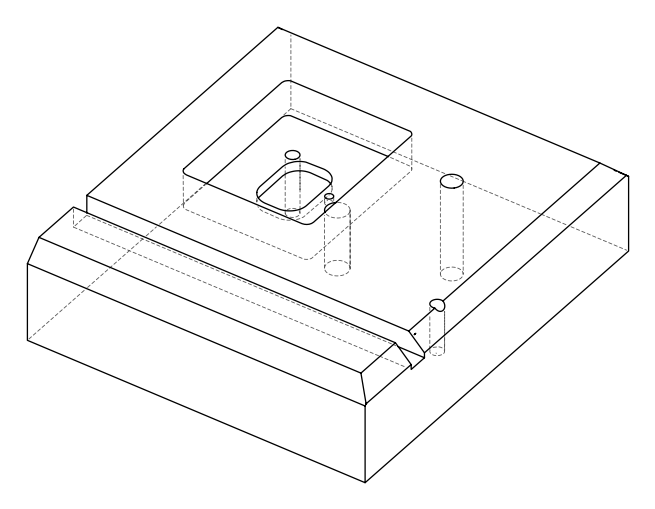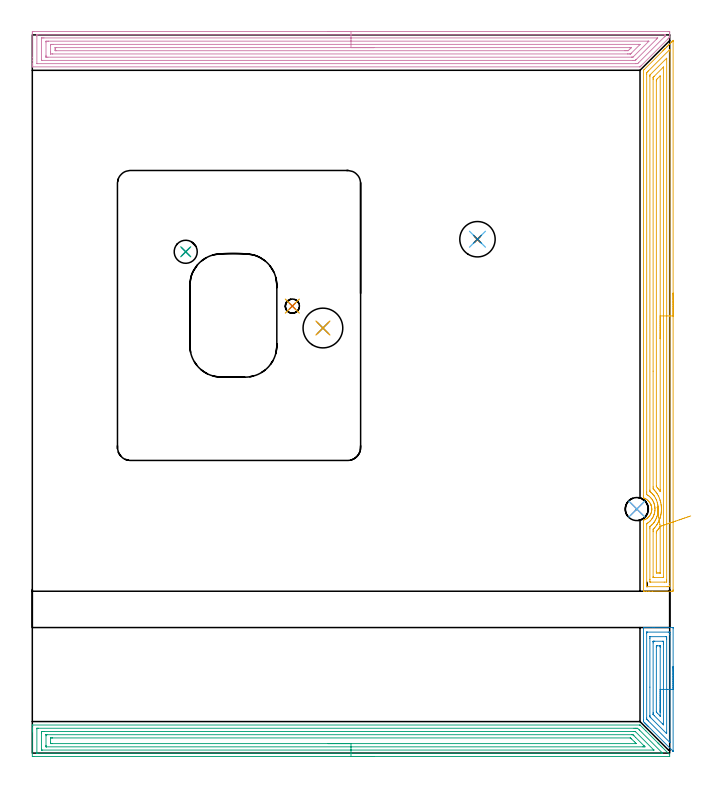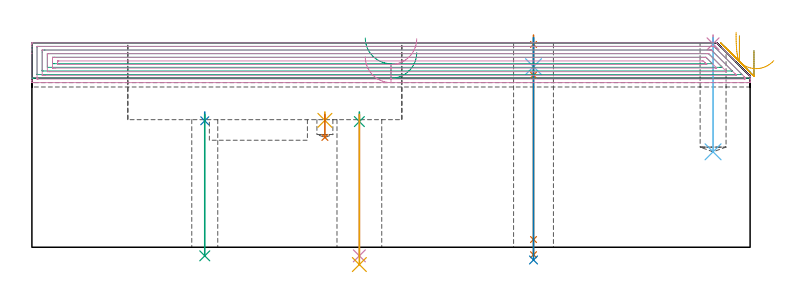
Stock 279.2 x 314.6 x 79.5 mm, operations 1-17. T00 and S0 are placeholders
(PLAN: 20 operations, 11 tool changes, 90.3 min)
(1 SPOT_DRILL | STEP1HOLE | NXT0321_9005460120000 | 0.03 min | 2 mm3)
(2 SPOT_DRILL_1 | STEP1HOLE_1 | NXT0321_9005460120000 | 0.03 min | 3268 mm3)
(3 SPOT_DRILL_2 | STEP1HOLE_2 | NXT0321_9005460120000 | 0.04 min | 3303 mm3)
(4 SPOT_DRILL_3 | STEP1POCKET | NXT0321_9005460120000 | 0.03 min | 1 mm3)
(5 SPOT_DRILL_4 | STEP1POCKET_1 | NXT0321_9005460120000 | 0.03 min | 3249 mm3)
(6 DRILL_BLIND_HOLE_INTO_CENTER | STEP1HOLE | NXT0301_033 | 0.05 min | 254 mm3)
(7 GUN_DRILL_THROUGH_HOLE | STEP1HOLE | UGT0307_002 | 0.41 min | 1989 mm3)
(8 SPADE_DRILL_TO_ENLARGE_THROUGH_HOLE | STEP1HOLE | UGT0306_006 | 0.35 min | 12740 mm3)
(9 DRILL_THROUGH_HOLE_INTO_CENTER | STEP1HOLE_1 | NXT0301_072 | 0.23 min | 4015 mm3)
(10 DRILL_THROUGH_HOLE_INTO_CENTER_1 | STEP1HOLE_2 | NXT0301_072 | 0.23 min | 3997 mm3)
(11 DRILL_TO_ENLARGE_THROUGH_HOLE | STEP1HOLE_2 | UGT0301_245 | 0.24 min | 11584 mm3)
(12 DRILL_BLIND_HOLE_INTO_CENTER_1 | STEP1POCKET | NXT0301_072 | 0.18 min | 3286 mm3)
(13 DRILL_BLIND_HOLE_INTO_CENTER_2 | STEP1POCKET_1 | NXT0301_033 | 0.04 min | 197 mm3)
(14 AREA_MILL | FG_CHAMFER_SURFACE | UGT0205_001 | 2.17 min | 5220 mm3)
(15 AREA_MILL_1 | FG_CHAMFER_SURFACE_1 | UGT0205_001 | 11.23 min | 25787 mm3)
(16 AREA_MILL_2 | FG_CHAMFER_SURFACE_2 | UGT0205_001 | 13.4 min | 33541 mm3)
(17 AREA_MILL_3 | FG_CHAMFER_SURFACE_3 | UGT0205_001 | 9.75 min | 20090 mm3)
(18 MILL_RECTANGULAR_POCKET | POCKET_RECTANGULAR_STRAIGHT | NXT0201_013 | Follow Part, ap 2.5, ae 75% | 44.92 min | 389965 mm3)
(19 MILL_RECTANGULAR_POCKET_1 | POCKET_RECTANGULAR_STRAIGHT_1 | UGT0201_109 | Follow Part, ap 6.35, ae 75% | 0.62 min | 15104 mm3)
(20 MILL_RECTANGULAR_SLOT | SLOT_RECTANGULAR | UGT0201_133 | Follow Part, ap 3.75, ae 75% | 6.33 min | 75315 mm3)
(TOOL NXT0321_9005460120000 | NC Spot Drill, 142deg, 12mm, Carbide, Uncoated | D12 PA142 FL30 Z2)
(TOOL NXT0301_033 | Carbide Drill 6.2mm [860.1-0620-031A1-MM 2214] | D6.2 PA140 FL53 Z2)
(TOOL UGT0307_002 | Gun Drill 6 mm | D6 PA130 FL24 Z1)
(TOOL UGT0306_006 | Spade Drill 15.5mm | D15.5 PA132 FL10 Z2)
(TOOL NXT0301_072 | Carbide Drill 10.1mm [860.1-1010-051A1-MM 2214] | D10.1 PA140 FL71 Z2)
(TOOL UGT0301_245 | Twist Drill 17.4 mm | D17.4 PA118 FL130 Z2)
(TOOL UGT0205_001 | Chamfer Mill 20 x 3 x 45 deg. | D20 FL50 Z2)
(TOOL NXT0201_013 | ENDMILL 10mm | D10 FL30 Z4)
(TOOL UGT0201_109 | End Mill 25.4 mm | D25.4 FL25 Z2)
(TOOL UGT0201_133 | Carbide End Mill 15.0 | D15 FL30 Z4)
(OP 1 SPOT_DRILL)
G17 G21 G94 G90
T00 M6
G54
G17 G0 G90 X195. Y225.1 S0 M3
G43 Z89.5 H0
G94 G81 G98 Z78.829 F250. R82.5
G80
M5
M2
(OP 2 SPOT_DRILL_1)
G17 G21 G94 G90
T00 M6
G54
G17 G0 G90 X67.2 Y219.6 S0 M3
G43 Z89.5 H0
G94 G81 G98 Z49.165 F250. R52.6
G80
M5
M2
(OP 3 SPOT_DRILL_2)
G17 G21 G94 G90
T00 M6
G54
G17 G0 G90 X127.3 Y186.2 S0 M3
G43 Z89.5 H0
G94 G81 G98 Z48.851 F250. R52.6
G80
M5
M2
(OP 4 SPOT_DRILL_3)
G17 G21 G94 G90
T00 M6
G54
G17 G0 G90 X264.8 Y106.9 S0 M3
G43 Z89.5 H0
G94 G81 G98 Z79.065 F250. R82.5
G80
M5
M2
(OP 5 SPOT_DRILL_4)
G17 G21 G94 G90
T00 M6
G54
G17 G0 G90 X113.9 Y195.8 S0 M3
G43 Z89.5 H0
G94 G81 G98 Z49.329 F250. R52.6
G80
M5
M2
(OP 6 DRILL_BLIND_HOLE_INTO_CENTER)
G17 G21 G94 G90
T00 M6
G54
G17 G0 G90 X195. Y225.1 S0 M3
G43 Z89.5 H1
G94 G81 G98 Z70.2 F250. R81.5
G80
M5
M2
(OP 7 GUN_DRILL_THROUGH_HOLE)
G17 G21 G94 G90
T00 M6
G54
G17 G0 G90 X195. Y225.1 M8
G43 Z89.5 H0
Z79.482
S716 M3
G94 G1 Z66.893 F125. M26
G4 X.084
Z3. F250.
G4 X.084
Z-2.899 F125.
G4 X.084
M5
M9
G0 Z79.482
Z89.5
M2
(OP 8 SPADE_DRILL_TO_ENLARGE_THROUGH_HOLE)
G17 G21 G94 G90
T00 M6
G54
G17 G0 G90 X195. Y225.1 S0 M3
G43 Z89.5 H0
G94 G73 G98 Z-4.951 F250. Q14.075 R81.5
G80
M5
M2
(OP 9 DRILL_THROUGH_HOLE_INTO_CENTER)
G17 G21 G94 G90
T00 M6
G54
G17 G0 G90 X67.2 Y219.6 S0 M3
G43 Z89.5 H1
G94 G73 G98 Z-3.338 F250. Q8.823 R51.6
G80
M5
M2
(OP 10 DRILL_THROUGH_HOLE_INTO_CENTER_1)
G17 G21 G94 G90
T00 M6
G54
G17 G0 G90 X127.3 Y186.2 S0 M3
G43 Z89.5 H1
G94 G73 G98 Z-3.338 F250. Q8.823 R51.6
G80
M5
M2
(OP 11 DRILL_TO_ENLARGE_THROUGH_HOLE)
G17 G21 G94 G90
T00 M6
G54
G17 G0 G90 X127.3 Y186.2 S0 M3
G43 Z89.5 H0
G94 G73 G98 Z-6.727 F250. Q14.082 R51.6
G80
M5
M2
(OP 12 DRILL_BLIND_HOLE_INTO_CENTER_1)
G17 G21 G94 G90
T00 M6
G54
G17 G0 G90 X264.8 Y106.9 S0 M3
G43 Z89.5 H1
G94 G81 G98 Z37.1 F250. R81.5
G80
M5
M2
(OP 13 DRILL_BLIND_HOLE_INTO_CENTER_2)
G17 G21 G94 G90
T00 M6
G54
G17 G0 G90 X113.9 Y195.8 S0 M3
G43 Z89.5 H1
G94 G81 G98 Z42.7 F250. R51.6
G80
M5
M2
(OP 14 AREA_MILL)
G17 G21 G94 G90
T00 M6
G54
G17 G0 G90 X280.7 Y37.9 S1061 M3
G43 Z89.5 H0
Z76.5
G94 G1 Y37.862 Z75.628 F250.
Y37.748 Z74.763
Y37.559 Z73.912
Y37.297 Z73.08
Y36.963 Z72.274
Y36.56 Z71.5
Y36.092 Z70.764
Y35.56 Z70.072
Y34.971 Z69.429
Y34.328 Z68.84
Y33.636 Z68.308
Y32.9 Z67.84
Y32.126 Z67.437
Y31.32 Z67.103
Y30.488 Z66.841
Y29.636 Z66.652
Y28.772 Z66.538
Y27.9 Z66.5
Y0.874
X280.693 Y0.818 Z66.505
X280.628 Y0.874 Z66.57
X280.516 Y0.984 Z66.683
X280.457 Y1.042 Z66.742
X269.992 Y11.507 Z77.206
X269.822 Y11.676 Z77.373
X269.655 Y11.844 Z77.543
X269.549 Y11.95 Z77.649
X269.384 Y12.114 Z77.811
X269.223 Y12.276 Z77.975
X269.106 Y12.393 Z78.092
X268.946 Y12.551 Z78.249
X268.79 Y12.709 Z78.408
X268.663 Y12.836 Z78.535
X268.508 Y12.989 Z78.687
X268.357 Y13.142 Z78.841
X268.22 Y13.279 Z78.978
X268.07 Y13.428 Z79.125
X267.779 Y13.722 Z79.42
X267.706 Y13.798 Z79.492
X267.7 Y14.608 Z79.5
Y54.926
X267.703 Y54.99 Z79.49
X267.823 Y55. Z79.375
X271.719 Z75.48
X272.449 Z74.745
X280.695 Z66.501
X280.697 Y54.998 Z66.499
X280.698 Y54.997 Z66.498
X280.7 Y54.483 Z66.5
Y27.9
X279.286 Z67.914
Y5.747
X279.285 Y5.032 Z67.915
X279.283 Y4.861 Z67.917
X279.279 Y4.699 Z67.921
X279.275 Y4.685 Z67.925
X279.255 Y4.701 Z67.945
X279.231 Y4.722 Z67.969
X279.089 Y4.861 Z68.111
X269.822 Y14.128 Z77.378
X269.343 Y14.608 Z77.857
X269.181 Y14.777 Z78.019
X269.126 Y14.836 Z78.074
X269.121 Y14.878 Z78.079
X269.119 Y14.966 Z78.081
X269.115 Y15.324 Z78.085
X269.114 Y52.541 Z78.086
X269.115 Y52.711 Z78.085
X269.118 Y52.89 Z78.082
X269.121 Y52.977 Z78.079
X269.124 Y52.99 Z78.076
X269.169 Y52.994 Z78.031
X269.251 Y52.997 Z77.949
X269.536 Y53. Z77.664
X278.578 Z68.622
X279.171 Y52.997 Z68.029
X279.247 Y52.991 Z67.953
X279.279 Y52.987 Z67.921
X279.282 Y52.885 Z67.918
X279.284 Y52.711 Z67.916
X279.286 Y51.995 Z67.914
Y51.825
Y27.9
X277.872 Z69.328
X277.871 Y9.121 Z69.329
X277.87 Y8.95 Z69.33
X277.865 Y8.608 Z69.335
X277.861 Y8.549 Z69.339
X277.84 Y8.566 Z69.36
X277.788 Y8.615 Z69.412
X277.703 Y8.697 Z69.497
X270.906 Y15.494 Z76.294
X270.697 Y15.707 Z76.503
X270.536 Y15.875 Z76.664
X270.531 Y16.21 Z76.669
X270.529 Y16.381 Z76.671
X270.528 Y28.897 Z76.672
X270.529 Y50.223 Z76.671
X270.534 Y50.939 Z76.666
X270.535 Y50.978 Z76.665
X270.54 Y50.99 Z76.66
X270.577 Y50.994 Z76.623
X270.638 Y50.999 Z76.562
X277.643 Y51. Z69.557
X277.703 Y50.998 Z69.497
X277.763 Y50.995 Z69.437
X277.865 Y50.986 Z69.335
X277.867 Y50.939 Z69.333
X277.869 Y50.77 Z69.331
X277.871 Y50.053 Z69.329
X277.872 Y49.882 Z69.328
Y27.9
X276.457 Z70.743
Y12.503
X276.456 Y12.44 Z70.744
X276.454 Y12.412 Z70.746
X276.453 Y12.408 Z70.747
X276.44 Y12.418 Z70.76
X276.355 Y12.498 Z70.845
X276.012 Y12.836 Z71.188
X272.449 Y16.4 Z74.751
X272.021 Y16.836 Z75.179
X271.968 Y16.892 Z75.232
X271.949 Y16.921 Z75.251
X271.948 Y16.96 Z75.252
X271.945 Y17.096 Z75.255
X271.943 Y17.267 Z75.257
Y17.779
Y48.281
X271.945 Y48.791 Z75.255
X271.948 Y48.962 Z75.252
X271.949 Y48.985 Z75.251
X271.961 Y48.99 Z75.239
X272.004 Y48.995 Z75.196
X272.093 Y48.998 Z75.107
X272.449 Y49. Z74.751
X272.613 Z74.587
X276.117 Y48.999 Z71.083
X276.339 Y48.994 Z70.861
X276.444 Y48.99 Z70.756
X276.45 Y48.933 Z70.75
X276.454 Y48.658 Z70.746
X276.456 Y48.281 Z70.744
X276.457 Y47.769 Z70.743
Y27.9
X275.043 Z72.157
Y16.381
X275.041 Y16.308 Z72.159
X275.039 Y16.273 Z72.161
X275.038 Y16.272 Z72.162
X275.03 Y16.275 Z72.17
X274.998 Y16.301 Z72.202
X274.988 Y16.31 Z72.212
X273.859 Y17.441 Z73.341
X273.503 Y17.803 Z73.697
X273.399 Y17.911 Z73.801
X273.364 Y17.964 Z73.836
X273.357 Y18.153 Z73.843
Y46.508
X273.362 Y46.934 Z73.838
X273.364 Y46.979 Z73.836
X273.423 Y46.99 Z73.777
X273.552 Y46.995 Z73.648
X273.715 Y46.999 Z73.485
X274.912 Z72.288
X274.964 Y46.998 Z72.236
X275.02 Y46.993 Z72.18
X275.036 Y46.99 Z72.164
X275.038 Y46.976 Z72.162
X275.04 Y46.929 Z72.16
X275.043 Y46.541 Z72.157
Y46.508
Y27.9
Y27.028 Z72.195
Y26.164 Z72.309
Y25.312 Z72.498
Y24.48 Z72.76
Y23.674 Z73.094
Y22.9 Z73.497
Y22.164 Z73.965
Y21.472 Z74.496
Y20.829 Z75.086
Y20.24 Z75.729
Y19.708 Z76.421
Y19.24 Z77.157
Y18.837 Z77.931
Y18.503 Z78.737
Y18.241 Z79.569
Y18.052 Z80.42
Y17.938 Z81.285
Y17.9 Z82.157
G0 Z89.5
M5
M2
(OP 15 AREA_MILL_1)
G17 G21 G94 G90
T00 M6
G54
G17 G0 G90 X149.6 Y-1.5 S1061 M3
G43 Z89.5 H0
Z75.7
G94 G1 X149.562 Z74.828 F250.
X149.448 Z73.964
X149.259 Z73.112
X148.997 Z72.28
X148.663 Z71.474
X148.26 Z70.7
X147.792 Z69.964
X147.26 Z69.272
X146.671 Z68.629
X146.028 Z68.04
X145.336 Z67.508
X144.6 Z67.04
X143.826 Z66.637
X143.02 Z66.303
X142.188 Z66.041
X141.337 Z65.852
X140.472 Z65.738
X139.6 Z65.7
X0.623
X0.077 Y-1.494 Z65.704
X0.01 Y-1.492 Z65.706
X0. Y-1.419 Z65.779
Y9.333 Z76.527
Y9.861 Z77.058
Y10.206 Z77.402
Y10.735 Z77.931
Y11.08 Z78.275
Y12.027 Z79.226
X0.003 Y12.166 Z79.358
X0.01 Y12.297 Z79.488
X0.177 Y12.3 Z79.5
X266.064
X266.195 Y12.296 Z79.489
X266.276 Y12.226 Z79.422
X268.731 Y9.769 Z76.969
X273.976 Y4.526 Z71.722
X274.108 Y4.393 Z71.591
X274.276 Y4.226 Z71.423
X274.413 Y4.089 Z71.285
X274.555 Y3.946 Z71.144
X274.703 Y3.798 Z70.996
X274.85 Y3.652 Z70.847
X275.331 Y3.169 Z70.369
X275.597 Y2.903 Z70.102
X275.724 Y2.778 Z69.974
X276.064 Y2.436 Z69.636
X279.075 Y-0.575 Z66.625
X279.172 Y-0.675 Z66.523
X279.192 Y-0.704 Z66.495
X279.2 Y-0.717 Z66.482
X279.199 Y-1.492 Z65.706
X279.113 Y-1.5 Z65.7
X139.6
Y-0.086 Z67.114
X2.212 Y-0.085 Z67.115
X2.057 Y-0.083 Z67.117
X2.02 Y-0.08 Z67.12
X2.01 Y-0.078 Z67.122
X2.006 Y-0.068 Z67.132
X2.003 Y-0.036 Z67.164
X2. Y0.121 Z67.321
Y10.608 Z77.808
X2.003 Y10.742 Z77.942
X2.007 Y10.849 Z78.049
X2.01 Y10.878 Z78.078
X2.022 Y10.88 Z78.08
X2.064 Y10.882 Z78.082
X2.411 Y10.885 Z78.085
X2.61 Y10.886 Z78.086
X263.582
X264.277 Y10.884 Z78.084
X264.478 Y10.883 Z78.083
X265.17 Y10.873 Z78.073
X265.843 Y10.206 Z77.406
X266.064 Y9.986 Z77.186
X275.895 Y0.154 Z67.354
X276.077 Y-0.033 Z67.167
X276.114 Y-0.075 Z67.125
X276.116 Y-0.08 Z67.12
X276.107 Y-0.081 Z67.119
X276.066 Y-0.084 Z67.116
X275.895 Y-0.085 Z67.115
X275.696 Y-0.086 Z67.114
X139.6
Y1.328 Z68.528
X4.34 Y1.329 Z68.529
X4.198 Y1.33 Z68.53
X4.057 Y1.333 Z68.533
X4.019 Y1.335 Z68.535
X4.009 Y1.339 Z68.539
X4.006 Y1.352 Z68.552
X4.002 Y1.403 Z68.603
X4.001 Y1.467 Z68.667
X4. Y1.661 Z68.861
Y8.652 Z75.852
X4.007 Y9.333 Z76.533
X4.01 Y9.429 Z76.629
X4.018 Y9.465 Z76.665
X4.061 Y9.467 Z76.667
X4.198 Y9.469 Z76.669
X4.95 Y9.471 Z76.671
X5.092
X263.525
X263.809 Y9.469 Z76.669
X263.998 Y9.465 Z76.665
X264.128 Y9.461 Z76.661
X264.277 Y9.324 Z76.524
X272.133 Y1.467 Z68.667
X272.23 Y1.368 Z68.568
X272.256 Y1.339 Z68.539
Y1.336 Z68.536
X272.252 Y1.334 Z68.534
X272.185 Y1.331 Z68.531
X271.995 Y1.329 Z68.529
X139.6 Y1.328 Z68.528
Y2.743 Z69.943
X6.144
X6.096 Y2.744 Z69.944
X6.047 Y2.746 Z69.946
X6.014 Y2.749 Z69.949
X6.01 Y2.79 Z69.99
X6. Y3.201 Z70.401
Y3.215 Z70.415
Y7.571 Z74.771
X6.003 Y8.015 Z75.215
X6.006 Y8.041 Z75.241
X6.009 Y8.049 Z75.249
X6.022 Y8.051 Z75.251
X6.107 Y8.055 Z75.255
X6.235 Y8.057 Z75.257
X6.397
X262.489
X262.902 Y8.055 Z75.255
X263.02 Y8.053 Z75.253
X263.076 Y8.05 Z75.25
X263.183 Y7.957 Z75.157
X263.383 Y7.766 Z74.966
X263.566 Y7.585 Z74.785
X264.277 Y6.875 Z74.075
X267.936 Y3.215 Z70.415
X268.016 Y3.134 Z70.334
X268.165 Y2.98 Z70.18
X268.386 Y2.749 Z69.949
X268.33 Y2.747 Z69.947
X267.852 Y2.744 Z69.944
X267.441 Y2.743 Z69.943
X139.6
Y4.157 Z71.357
X8.598
X8.235 Y4.159 Z71.359
X8.054 Y4.162 Z71.362
X8.017 Y4.164 Z71.364
X8.01 Y4.19 Z71.39
X8.007 Y4.245 Z71.445
X8.001 Y4.741 Z71.941
X8.002 Y6.487 Z73.687
X8.006 Y6.582 Z73.782
X8.01 Y6.633 Z73.833
X8.05 Y6.636 Z73.836
X8.255 Y6.639 Z73.839
X8.667 Y6.643 Z73.843
X8.737
X261.871
X261.974 Y6.641 Z73.841
X262.025 Y6.639 Z73.839
X262.046 Y6.637 Z73.837
X262.088 Y6.602 Z73.802
X262.489 Y6.21 Z73.41
X263.739 Y4.963 Z72.163
X264.277 Y4.424 Z71.624
X264.445 Y4.25 Z71.45
X264.513 Y4.177 Z71.377
X264.522 Y4.163 Z71.363
X264.499 Y4.161 Z71.361
X264.425 Y4.159 Z71.359
X264.277 Y4.157 Z71.357
X264.207
X139.6
X138.728 Z71.395
X137.864 Z71.509
X137.012 Z71.698
X136.18 Z71.96
X135.374 Z72.294
X134.6 Z72.697
X133.864 Z73.165
X133.172 Z73.696
X132.529 Z74.286
X131.94 Z74.929
X131.409 Z75.621
X130.94 Z76.357
X130.537 Z77.131
X130.203 Z77.937
X129.941 Z78.769
X129.752 Z79.62
X129.638 Z80.485
X129.6 Z81.357
G0 Z89.5
M5
M2
(OP 16 AREA_MILL_2)
G17 G21 G94 G90
T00 M6
G54
G17 G0 G90 X129.6 Y316.1 S1061 M3
G43 Z89.5 H0
Z74.
G94 G1 X129.638 Z73.128 F250.
X129.752 Z72.264
X129.941 Z71.412
X130.203 Z70.58
X130.537 Z69.774
X130.94 Z69.
X131.408 Z68.264
X131.94 Z67.572
X132.529 Z66.929
X133.172 Z66.34
X133.864 Z65.808
X134.6 Z65.34
X135.374 Z64.937
X136.18 Z64.603
X137.012 Z64.341
X137.864 Z64.152
X138.728 Z64.038
X139.6 Z64.
X278.577
X278.719 Y316.099 Z64.001
X279.198 Y316.091 Z64.005
X279.2 Y315.844 Z64.253
Y315.491 Z64.604
Y314.951 Z65.144
Y314.599 Z65.496
X279.199 Y313.706 Z66.392
X279.197 Y313.608 Z66.489
X279.172 Y313.576 Z66.523
X278.904 Y313.303 Z66.796
X278.816 Y313.216 Z66.884
X278.415 Y312.813 Z67.283
X266.811 Y301.209 Z78.887
X266.511 Y300.911 Z79.189
X266.446 Y300.846 Z79.254
X266.251 Y300.653 Z79.442
X266.195 Y300.603 Z79.489
X266.064 Y300.6 Z79.5
X0.176
X0.01 Y300.602 Z79.488
X0.007 Y300.661 Z79.43
X0. Y301.081 Z79.019
Y301.396 Z78.704
Y302.101 Z77.994
Y303.347 Z76.75
Y304.779 Z75.316
Y315.221 Z64.876
X0.002 Y315.491 Z64.606
X0.007 Y316.092 Z64.006
X0.021 Y316.093 Z64.004
X0.623 Y316.1 Z64.
X139.6
Y314.686 Z65.414
X276.876 Y314.685 Z65.415
X277.05 Y314.684 Z65.416
X277.166 Y314.68 Z65.42
X277.192 Y314.677 Z65.423
X277.194 Y314.673 Z65.427
X277.197 Y314.657 Z65.443
X277.199 Y314.599 Z65.501
X277.196 Y314.192 Z65.908
X277.19 Y314.07 Z66.03
X277.123 Y313.985 Z66.115
X276.812 Y313.661 Z66.439
X265.658 Y302.507 Z77.593
X265.25 Y302.101 Z77.999
X265.209 Y302.062 Z78.038
X265.17 Y302.027 Z78.073
X264.363 Y302.015 Z78.085
X264.277
X2.324
X2.15 Y302.016 Z78.084
X2.034 Y302.02 Z78.08
X2.008 Y302.023 Z78.077
X2.005 Y302.027 Z78.073
X2.003 Y302.043 Z78.057
X2.001 Y302.101 Z77.999
X2. Y314.116 Z65.984
X2.003 Y314.599 Z65.501
X2.006 Y314.65 Z65.45
X2.009 Y314.673 Z65.427
X2.017 Y314.679 Z65.421
X2.063 Y314.681 Z65.419
X2.237 Y314.685 Z65.415
X2.324 Y314.686 Z65.414
X2.411
X139.6
Y313.272 Z66.828
X273.789 Y313.271 Z66.829
X273.835 Y313.27 Z66.83
X273.899 Y313.267 Z66.833
X273.953 Y313.264 Z66.836
X273.922 Y313.23 Z66.87
X273.809 Y313.112 Z66.988
X273.514 Y312.813 Z67.287
X273.364 Y312.663 Z67.437
X264.432 Y303.732 Z76.368
X264.277 Y303.579 Z76.521
X264.153 Y303.464 Z76.636
X264.109 Y303.435 Z76.665
X264.059 Y303.434 Z76.666
X263.84 Y303.43 Z76.67
X263.383 Y303.429 Z76.671
X262.948 Y303.428 Z76.672
X4.198 Y303.429 Z76.671
X4.046 Y303.43 Z76.67
X4.021 Y303.432 Z76.668
X4.014 Y303.434 Z76.666
X4.01 Y303.452 Z76.648
X4.004 Y303.556 Z76.544
X4.001 Y303.688 Z76.412
Y313.01 Z67.09
X4.007 Y313.21 Z66.89
X4.01 Y313.261 Z66.839
X4.029 Y313.265 Z66.835
X4.084 Y313.268 Z66.832
X4.198 Y313.27 Z66.83
X4.634 Y313.271 Z66.829
X5.092 Y313.272 Z66.828
X139.6
Y311.857 Z68.243
X269.703
X269.977 Y311.852 Z68.248
X270.088 Y311.848 Z68.252
X270.062 Y311.817 Z68.283
X269.905 Y311.655 Z68.445
X263.383 Y305.132 Z74.968
X263.204 Y304.958 Z75.142
X263.099 Y304.86 Z75.24
X262.904 Y304.85 Z75.25
X262.489 Y304.843 Z75.257
X262.426
X6.816
X6.044 Y304.85 Z75.25
X6.01 Y304.855 Z75.245
X6.005 Y304.903 Z75.197
X6.002 Y305.011 Z75.089
X6. Y305.226 Z74.874
Y305.658 Z74.442
Y311.467 Z68.633
X6.002 Y311.687 Z68.413
X6.005 Y311.797 Z68.303
X6.01 Y311.846 Z68.254
X6.056 Y311.851 Z68.249
X6.88 Y311.857 Z68.243
X6.943
X139.6
Y310.443 Z69.657
X265.756
X265.91 Y310.442 Z69.658
X266.064 Y310.44 Z69.66
X266.222 Y310.436 Z69.664
X266.132 Y310.337 Z69.763
X266.064 Y310.263 Z69.837
X262.366 Y306.565 Z73.535
X262.104 Y306.311 Z73.789
X262.064 Y306.275 Z73.825
X262.005 Y306.264 Z73.836
X261.9 Y306.261 Z73.839
X261.595 Y306.258 Z73.842
X261.01 Y306.257 Z73.843
X260.702
X8.975
X8.667 Y306.258 Z73.842
X8.077 Y306.261 Z73.839
X8.027 Y306.264 Z73.836
X8.01 Y306.274 Z73.826
X8.004 Y306.335 Z73.765
X8.002 Y306.565 Z73.535
X8. Y307.231 Z72.869
Y309.909 Z70.191
Y310.135 Z69.965
X8.002 Y310.302 Z69.798
X8.006 Y310.385 Z69.715
X8.01 Y310.425 Z69.675
X8.017 Y310.436 Z69.664
X8.051 Y310.438 Z69.662
X8.36 Y310.442 Z69.658
X8.667 Y310.443 Z69.657
X9.253
X139.6
Y309.029 Z71.071
X261.81
X262.168 Y309.028 Z71.072
X262.265 Y309.026 Z71.074
X262.355 Y309.022 Z71.078
X262.362 Y309.021 Z71.079
X262.355 Y309.011 Z71.089
X262.331 Y308.982 Z71.118
X262.197 Y308.845 Z71.255
X262.096 Y308.743 Z71.357
X261.703 Y308.35 Z71.75
X261.595 Y308.243 Z71.857
X261.199 Y307.854 Z72.246
X261.03 Y307.69 Z72.41
X260.702 Y307.678 Z72.422
X260.484 Y307.675 Z72.425
X259.808 Y307.672 Z72.428
X259.594 Y307.671 Z72.429
X10.455 Y307.672 Z72.428
X10.239 Y307.673 Z72.427
X10.08 Y307.676 Z72.424
X10.01 Y307.679 Z72.421
X10.008 Y307.72 Z72.38
X10.002 Y307.91 Z72.19
X10.001 Y308.35 Z71.75
Y308.803 Z71.297
X10.006 Y308.955 Z71.145
X10.01 Y309.009 Z71.091
X10.016 Y309.023 Z71.077
X10.031 Y309.024 Z71.076
X10.115 Y309.026 Z71.074
X10.455 Y309.029 Z71.071
X10.669
X139.6
X140.472 Z71.109
X141.336 Z71.223
X142.188 Z71.412
X143.02 Z71.674
X143.826 Z72.008
X144.6 Z72.411
X145.336 Z72.88
X146.028 Z73.411
X146.671 Z74.
X147.26 Z74.643
X147.792 Z75.335
X148.26 Z76.071
X148.663 Z76.845
X148.997 Z77.651
X149.259 Z78.483
X149.448 Z79.335
X149.562 Z80.2
X149.6 Z81.071
G0 Z89.5
M5
M2
(OP 17 AREA_MILL_3)
G17 G21 G94 G90
T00 M6
G54
G17 G0 G90 X280.7 Y201.5 S1061 M3
G43 Z89.5 H0
Z76.5
G94 G1 Y201.462 Z75.628 F250.
Y201.348 Z74.764
Y201.159 Z73.912
Y200.897 Z73.08
Y200.563 Z72.274
Y200.16 Z71.5
Y199.691 Z70.764
Y199.16 Z70.072
Y198.571 Z69.429
Y197.928 Z68.84
Y197.236 Z68.308
Y196.5 Z67.84
Y195.726 Z67.437
Y194.92 Z67.103
Y194.088 Z66.841
Y193.236 Z66.652
Y192.372 Z66.538
Y191.5 Z66.5
X280.699 Y71.502 Z66.501
X280.697 Y71.128
X280.692 Y70.91 Z66.505
X280.33 Y70.905 Z66.868
X279.739 Y70.9 Z67.458
X271.573 Z75.622
X270.127 Z77.07
X268.946 Z78.249
X267.958 Z79.241
X267.829 Y70.901 Z79.363
X267.788 Y70.902 Z79.404
X267.702 Y70.91 Z79.488
X267.7 Y71.056 Z79.5
Y101.836
X267.706 Y102.05 Z79.492
X267.793 Y102.078 Z79.406
X268.124 Y102.206 Z79.074
X268.244 Y102.252 Z78.955
X268.685 Y102.458 Z78.514
X268.964 Y102.618 Z78.233
X269.236 Y102.795 Z77.962
X269.522 Y103.025 Z77.675
X269.577 Y103.069 Z77.621
X269.822 Y103.299 Z77.378
X269.893 Y103.367 Z77.306
X270.128 Y103.62 Z77.072
X270.189 Y103.687 Z77.01
X270.405 Y103.977 Z76.792
X270.469 Y104.061 Z76.729
X270.629 Y104.314 Z76.569
X270.739 Y104.512 Z76.459
X270.776 Y104.578 Z76.422
X270.856 Y104.755 Z76.343
X270.946 Y104.958 Z76.249
X270.974 Y105.018 Z76.222
X271.131 Y105.47 Z76.067
X271.242 Y105.913 Z75.956
X271.287 Y106.195 Z75.91
X271.302 Y106.297 Z75.892
X271.313 Y106.361 Z75.882
X271.335 Y106.584 Z75.863
X271.342 Y106.745 Z75.857
X271.344 Y106.846 Z75.849
X271.348 Y106.899 Z75.851
Y106.918 Z75.85
X271.331 Y107.189 Z75.863
X271.328 Y107.253 Z75.868
X271.275 Y107.7 Z75.924
X271.185 Y108.144 Z76.014
X271.063 Y108.527 Z76.13
X271.043 Y108.593 Z76.152
X270.989 Y108.732 Z76.209
X270.971 Y108.778 Z76.229
X270.891 Y108.973 Z76.306
X270.866 Y109.036 Z76.331
X270.679 Y109.394 Z76.518
X270.469 Y109.743 Z76.73
X270.405 Y109.836 Z76.793
X270.384 Y109.865 Z76.815
X270.338 Y109.927 Z76.861
X269.975 Y110.349 Z77.224
X269.577 Y110.737 Z77.622
X269.553 Y110.758 Z77.646
X269.481 Y110.819 Z77.716
X269.079 Y111.1 Z78.116
X268.946 Y111.182 Z78.253
X268.864 Y111.232 Z78.336
X268.685 Y111.34 Z78.513
X268.508 Y111.423 Z78.69
X268.265 Y111.539 Z78.934
X268.07 Y111.616 Z79.127
X267.987 Y111.65 Z79.212
X267.836 Y111.71 Z79.362
X267.706 Y111.76 Z79.491
X267.7 Y112.542 Z79.5
Y299.008
X267.704 Y299.094 Z79.489
X267.754 Y299.156 Z79.442
X268.053 Y299.454 Z79.146
X276.255 Y307.656 Z70.943
X276.389 Y307.791 Z70.807
X276.529 Y307.93 Z70.669
X276.685 Y308.086 Z70.513
X276.827 Y308.229 Z70.369
X276.975 Y308.376 Z70.223
X277.115 Y308.516 Z70.083
X277.265 Y308.667 Z69.93
X277.754 Y309.154 Z69.446
X278.016 Y309.416 Z69.183
X278.14 Y309.542 Z69.056
X278.486 Y309.886 Z68.713
X278.681 Y310.081 Z68.519
X278.908 Y310.309 Z68.29
X279.016 Y310.418 Z68.18
X279.454 Y310.854 Z67.745
X279.892 Y311.294 Z67.304
X280.098 Y311.498 Z67.101
X280.145 Y311.546 Z67.054
X280.693 Y312.093 Z66.505
X280.697 Y312.094 Z66.501
X280.699 Y312.093 Z66.499
X280.7 Y311.75 Z66.5
Y191.5
X279.286 Z67.914
Y74.178
X279.285 Y73.458 Z67.915
X279.283 Y73.286 Z67.917
X279.279 Y72.935 Z67.921
X278.948 Y72.909 Z68.252
X278.578 Y72.904 Z68.622
X278.081 Y72.9 Z69.119
X269.324 Z77.876
X269.172 Y72.903 Z78.028
X269.145 Y72.905 Z78.055
X269.121 Y72.91 Z78.079
X269.12 Y72.944 Z78.08
X269.116 Y73.113 Z78.084
X269.115 Y73.286 Z78.085
X269.114 Y74.007 Z78.086
X269.115 Y100.051 Z78.085
X269.117 Y100.412 Z78.083
X269.119 Y100.501 Z78.081
X269.121 Y100.54 Z78.079
X269.149 Y100.56 Z78.051
X269.256 Y100.628 Z77.944
X269.775 Y100.944 Z77.425
X269.803 Y100.963 Z77.397
X269.822 Y100.977 Z77.378
X270.293 Y101.355 Z76.907
X270.697 Y101.728 Z76.503
X270.751 Y101.781 Z76.449
X270.803 Y101.836 Z76.397
X271.165 Y102.252 Z76.035
X271.523 Y102.728 Z75.677
X271.536 Y102.747 Z75.664
X271.543 Y102.758 Z75.657
X271.573 Y102.808 Z75.627
X271.867 Y103.32 Z75.333
X272.014 Y103.62 Z75.186
X272.151 Y103.923 Z75.049
X272.374 Y104.512 Z74.826
X272.386 Y104.544 Z74.814
X272.393 Y104.569 Z74.807
X272.449 Y104.75 Z74.751
X272.576 Y105.275 Z74.624
X272.603 Y105.405 Z74.597
X272.704 Y106.037 Z74.496
X272.729 Y106.297 Z74.471
X272.756 Y106.876 Z74.444
X272.745 Y107.189 Z74.455
X272.727 Y107.488 Z74.473
X272.689 Y107.836 Z74.511
X272.657 Y108.081 Z74.543
X272.587 Y108.45 Z74.613
X272.481 Y108.94 Z74.719
X272.472 Y108.973 Z74.728
X272.449 Y109.049 Z74.751
X272.312 Y109.462 Z74.888
X272.239 Y109.654 Z74.961
X272.156 Y109.865 Z75.044
X272.081 Y110.044 Z75.119
X271.895 Y110.43 Z75.305
X271.708 Y110.758 Z75.492
X271.573 Y110.982 Z75.627
X271.305 Y111.374 Z75.895
X271.073 Y111.65 Z76.127
X270.697 Y112.062 Z76.503
X270.187 Y112.542 Z77.013
X269.822 Y112.803 Z77.378
X269.651 Y112.92 Z77.549
X269.145 Y113.231 Z78.055
X269.131 Y113.245 Z78.069
X269.121 Y113.256 Z78.079
X269.119 Y113.434 Z78.081
X269.115 Y114.155 Z78.085
X269.114 Y114.326 Z78.086
X269.115 Y297.223 Z78.085
X269.118 Y297.94 Z78.082
X269.121 Y298.028 Z78.079
X269.127 Y298.065 Z78.073
X269.171 Y298.116 Z78.029
X269.497 Y298.446 Z77.703
X269.822 Y298.772 Z77.378
X278.979 Y307.93 Z68.221
X279.074 Y308.023 Z68.126
X279.223 Y308.165 Z67.977
X279.274 Y308.213 Z67.926
X279.28 Y308.107 Z67.92
X279.284 Y307.93 Z67.916
X279.285 Y307.746 Z67.915
X279.286 Y307.209 Z67.914
Y191.5
X277.872 Z69.328
X277.871 Y75.791 Z69.329
X277.865 Y75.07 Z69.335
X277.863 Y74.907 Z69.337
X276.827 Y74.9 Z70.373
X270.863 Y74.901 Z76.337
X270.697 Y74.905 Z76.503
X270.537 Y74.91 Z76.663
X270.533 Y75.07 Z76.667
X270.53 Y75.24 Z76.67
X270.529 Y75.963 Z76.671
X270.528 Y76.135 Z76.672
X270.529 Y98.267 Z76.671
X270.532 Y98.99 Z76.668
X270.535 Y99.159 Z76.665
X270.538 Y99.238 Z76.662
X270.582 Y99.277 Z76.618
X270.697 Y99.374 Z76.503
X271.064 Y99.678 Z76.136
X271.473 Y100.051 Z75.727
X271.524 Y100.102 Z75.676
X271.573 Y100.154 Z75.627
X271.94 Y100.569 Z75.26
X272.246 Y100.944 Z74.954
X272.334 Y101.061 Z74.866
X272.449 Y101.223 Z74.751
X272.689 Y101.591 Z74.511
X272.835 Y101.836 Z74.365
X273.002 Y102.127 Z74.198
X273.274 Y102.676 Z73.926
X273.324 Y102.791 Z73.876
X273.549 Y103.391 Z73.651
X273.633 Y103.62 Z73.567
X273.771 Y104.058 Z73.429
X273.885 Y104.512 Z73.315
X273.945 Y104.772 Z73.255
X274.055 Y105.405 Z73.145
X274.074 Y105.533 Z73.126
X274.117 Y105.891 Z73.083
X274.151 Y106.297 Z73.049
X274.154 Y106.344 Z73.046
X274.168 Y106.756 Z73.032
X274.166 Y107.189 Z73.034
X274.165 Y107.224 Z73.035
X274.136 Y107.663 Z73.064
X274.095 Y108.081 Z73.105
X274.081 Y108.203 Z73.119
X274.02 Y108.613 Z73.18
X273.952 Y108.973 Z73.248
X273.884 Y109.295 Z73.316
X273.807 Y109.612 Z73.393
X273.732 Y109.865 Z73.468
X273.493 Y110.585 Z73.707
X273.425 Y110.758 Z73.775
X273.324 Y111. Z73.876
X273.01 Y111.65 Z74.19
X272.559 Y112.429 Z74.641
X272.483 Y112.542 Z74.717
X272.449 Y112.59 Z74.751
X272.256 Y112.853 Z74.944
X272.084 Y113.06 Z75.116
X271.757 Y113.434 Z75.443
X271.573 Y113.633 Z75.627
X271.225 Y113.968 Z75.975
X270.827 Y114.326 Z76.373
X270.697 Y114.427 Z76.503
X270.598 Y114.503 Z76.602
X270.546 Y114.544 Z76.654
X270.537 Y114.554 Z76.663
X270.534 Y114.604 Z76.666
X270.531 Y114.702 Z76.669
X270.529 Y115.046 Z76.671
X270.528 Y115.219 Z76.672
X270.529 Y296.503 Z76.671
X270.531 Y296.675 Z76.669
X270.535 Y297.015 Z76.665
X270.697 Y297.197 Z76.503
X270.71 Y297.21 Z76.49
X277.861 Y304.361 Z69.339
X277.865 Z69.335
X277.87 Y304.243 Z69.33
X277.871 Y304.189 Z69.329
X277.872 Y191.5 Z69.328
X276.457 Z70.743
Y77.232
X276.456 Y77.059 Z70.744
X276.452 Y76.923 Z70.748
X276.45 Y76.91 Z70.75
X276.444 Y76.907 Z70.756
X276.419 Y76.903 Z70.781
X276.367 Y76.901 Z70.833
X272.404 Y76.9 Z74.796
X272.037 Y76.908 Z75.163
X271.952 Y76.91 Z75.248
X271.948 Y76.966 Z75.252
X271.946 Y77.028 Z75.254
X271.943 Y77.37 Z75.257
Y96.998
X271.944 Y97.375 Z75.256
X271.947 Y97.886 Z75.253
X271.95 Y98.074 Z75.25
X272.136 Y98.267 Z75.064
X272.292 Y98.427 Z74.908
X272.449 Y98.591 Z74.751
X272.716 Y98.887 Z74.484
X272.949 Y99.159 Z74.251
X273.324 Y99.64 Z73.876
X273.494 Y99.878 Z73.706
X273.61 Y100.051 Z73.59
X273.839 Y100.419 Z73.361
X274.148 Y100.944 Z73.052
X274.167 Y100.978 Z73.033
X274.2 Y101.045 Z73.
X274.449 Y101.582 Z72.751
X274.56 Y101.836 Z72.64
X274.706 Y102.213 Z72.494
X274.899 Y102.728 Z72.301
X274.945 Y102.861 Z72.255
X275.076 Y103.272 Z72.124
X275.148 Y103.546 Z72.052
X275.166 Y103.62 Z72.034
X275.314 Y104.269 Z71.886
X275.356 Y104.512 Z71.844
X275.443 Y105.03 Z71.757
X275.493 Y105.405 Z71.707
X275.534 Y105.83 Z71.666
X275.563 Y106.297 Z71.637
X275.581 Y106.674 Z71.619
X275.576 Y107.189 Z71.624
X275.558 Y107.589 Z71.642
X275.522 Y108.081 Z71.678
X275.467 Y108.575 Z71.733
X275.411 Y108.973 Z71.789
X275.284 Y109.653 Z71.916
X275.236 Y109.865 Z71.964
X275.076 Y110.521 Z72.124
X275.003 Y110.758 Z72.197
X274.968 Y110.868 Z72.232
X274.689 Y111.65 Z72.511
X274.392 Y112.346 Z72.808
X274.297 Y112.542 Z72.903
X274.2 Y112.733 Z73.
X273.8 Y113.434 Z73.4
X273.622 Y113.736 Z73.578
X273.324 Y114.174 Z73.876
X273.213 Y114.326 Z73.987
X272.861 Y114.743 Z74.339
X272.449 Y115.215 Z74.751
X272.446 Y115.219 Z74.754
X271.95 Y115.727 Z75.25
X271.947 Y116.111 Z75.253
X271.944 Y116.625 Z75.256
X271.943 Y167.308 Z75.257
Y295.062
X271.945 Y295.439 Z75.255
X271.949 Y295.948 Z75.251
X271.953 Y295.993 Z75.247
X271.977 Y296.02 Z75.223
X272.043 Y296.09 Z75.157
X272.28 Y296.331 Z74.92
X272.365 Y296.416 Z74.835
X276.343 Y300.393 Z70.857
X276.398 Y300.446 Z70.802
X276.434 Y300.476 Z70.766
X276.45 Y300.488 Z70.75
X276.453 Y300.46 Z70.747
X276.455 Y300.397 Z70.745
X276.457 Y300.277 Z70.743
Y191.5
X275.043 Z72.157
Y115.252
X275.042 Y115.219 Z72.158
X275.025 Y114.502 Z72.175
X274.722 Y114.993 Z72.478
X274.575 Y115.219 Z72.625
X274.2 Y115.76 Z73.
X273.914 Y116.111 Z73.286
X273.701 Y116.363 Z73.499
X273.364 Y116.76 Z73.836
X273.358 Y116.969 Z73.842
X273.357 Y117.003 Z73.843
X273.358 Y294.513 Z73.842
Y294.547
X273.375 Y294.965 Z73.825
X273.581 Y295.177 Z73.619
X273.838 Y295.439 Z73.362
X274.818 Y296.419 Z72.382
X274.905 Y296.505 Z72.295
X274.997 Y296.591 Z72.203
X275.027 Y296.617 Z72.173
X275.041 Y296.366 Z72.159
X275.042 Y296.331 Z72.158
X275.043 Y191.5 Z72.157
Y190.628 Z72.195
Y189.763 Z72.309
Y188.912 Z72.498
Y188.08 Z72.76
Y187.274 Z73.094
Y186.5 Z73.497
Y185.764 Z73.965
Y185.072 Z74.496
Y184.429 Z75.086
Y183.84 Z75.729
Y183.308 Z76.421
Y182.84 Z77.157
Y182.437 Z77.931
Y182.103 Z78.737
Y181.841 Z79.569
Y181.652 Z80.42
Y181.538 Z81.285
Y181.5 Z82.157
G0 Z89.5
X273.765 Y107.599
Z83.548
G1 X273.751 Y107.69 Z82.681
X273.749 Y107.707 Z81.809
X273.758 Y107.648 Z80.938
X273.778 Y107.515 Z80.076
X273.81 Y107.307 Z79.229
X273.853 Y107.028 Z78.404
X273.906 Y106.679 Z77.607
X273.97 Y106.262 Z76.843
X274.044 Y105.781 Z76.119
X274.126 Y105.239 Z75.44
X274.218 Y104.642 Z74.811
X274.317 Y103.992 Z74.238
X274.424 Y103.295 Z73.724
X274.537 Y102.557 Z73.273
X274.655 Y101.782 Z72.889
X274.778 Y100.978 Z72.575
X274.905 Y100.149 Z72.333
X275.035 Y99.303 Z72.165
X275.037 Y99.286 Z72.163
X275.042 Y99.193 Z72.158
X275.043 Y78.994 Z72.157
X275.042 Y78.941 Z72.158
X275.039 Y78.916 Z72.161
X275.037 Y78.91 Z72.163
X275.025 Y78.908 Z72.175
X274.818 Y78.901 Z72.382
X274.2 Y78.9 Z73.
X273.943 Y78.901 Z73.257
X273.476 Y78.907 Z73.724
X273.368 Y78.91 Z73.832
X273.357 Y79.531 Z73.843
Y96.483
X273.36 Y96.912 Z73.84
X273.363 Y97.019 Z73.837
X273.365 Y97.041 Z73.835
X273.376 Y97.058 Z73.824
X273.402 Y97.091 Z73.798
X273.496 Y97.2 Z73.704
X273.647 Y97.375 Z73.553
X273.9 Y97.68 Z73.3
X274.2 Y98.054 Z73.
X274.292 Y98.174 Z72.908
X274.36 Y98.267 Z72.84
X274.548 Y98.541 Z72.652
X274.652 Y98.699 Z72.548
X274.945 Y99.159 Z72.255
X275.025 Y99.291 Z72.175
X275.033 Y99.302 Z72.167
X275.035 Y99.303 Z72.165
X275.658 Y99.517 Z71.594
X276.327 Y99.746 Z71.082
X277.035 Y99.988 Z70.634
X277.777 Y100.243 Z70.253
X278.548 Y100.507 Z69.942
X279.342 Y100.779 Z69.703
X280.152 Y101.057 Z69.538
X280.973 Y101.338 Z69.448
X281.798 Y101.621 Z69.434
X282.621 Y101.903 Z69.496
X283.436 Y102.183 Z69.634
X284.236 Y102.457 Z69.846
X285.016 Y102.725 Z70.132
X285.77 Y102.983 Z70.488
X286.491 Y103.23 Z70.912
X287.174 Y103.464 Z71.401
X287.815 Y103.684 Z71.951
X288.407 Y103.887 Z72.558
G0 Z89.5
M5
M2
